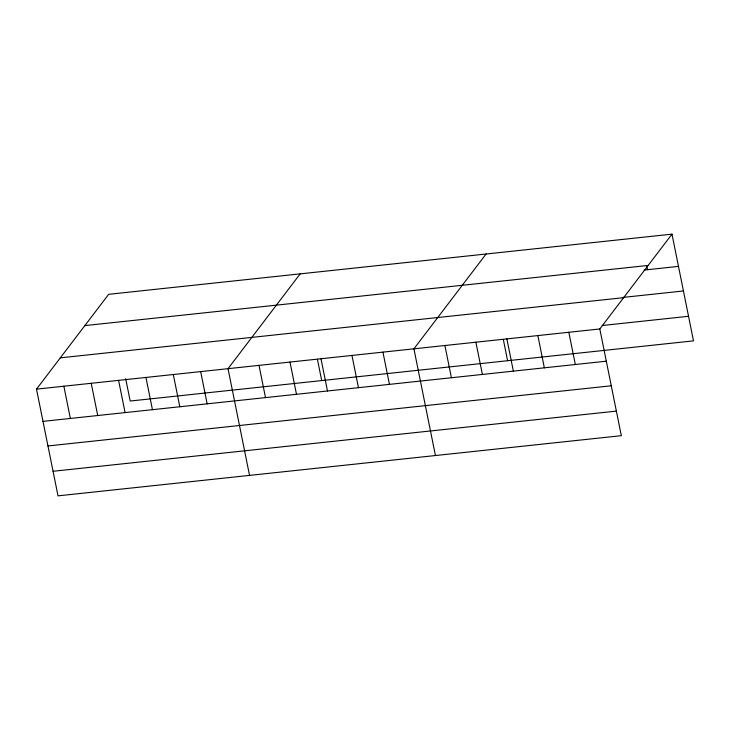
<?xml version="1.0" encoding="UTF-8"?>
<svg xmlns="http://www.w3.org/2000/svg" width="730" height="730" viewBox="0 0 730 730"><rect width="100%" height="100%" fill="white"/><g stroke="black" fill="none" stroke-linecap="round" stroke-linejoin="round"><path stroke-width="1.09" d="M671.983 234.148L599.814 328.965L621.33 435.682L58.017 495.852L36.5 389.136L108.67 294.318L671.983 234.148L693.5 340.864L130.186 401.035L125.679 378.688M300.194 273.86L228.025 368.677L249.541 475.394M486.089 254.004L413.919 348.821L435.436 455.538M84.853 325.607L648.167 265.437M644.179 270.054L678.48 266.386M622.58 297.466L683.435 290.969M60.316 357.846L623.63 297.676M602.241 325.507L688.545 316.291M36.5 389.136L599.814 328.965M42.997 421.374L606.311 361.204M47.961 445.957L611.265 385.787M53.062 471.279L616.375 411.109M646.826 266.368L647.501 269.698M568.825 332.278L575.331 364.516M537.846 335.581L544.352 367.829M506.866 338.893L513.363 371.132M503.326 339.496L507.605 360.72M475.887 342.206L482.384 374.444M444.899 345.509L451.405 377.757M382.94 352.134L389.437 384.372M351.951 355.437L358.457 387.685M320.972 358.749L327.478 390.988M317.431 359.352L321.711 380.576M289.993 362.062L296.49 394.3M259.004 365.365L265.51 397.613M200.668 371.597L207.165 403.845M173.302 374.517L179.808 406.765M145.945 377.446L152.442 409.685M118.579 380.366L125.086 412.605M91.223 383.286L97.72 415.534M63.857 386.207L70.363 418.454"/></g></svg>
